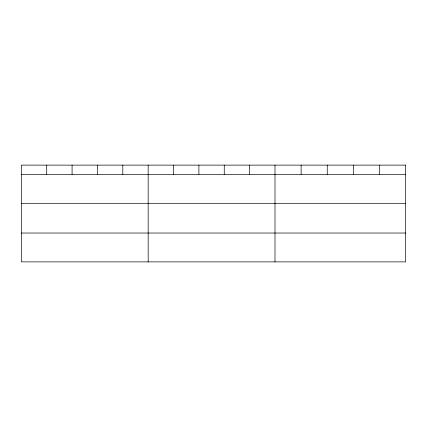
<?xml version="1.0" encoding="UTF-8"?>
<svg xmlns="http://www.w3.org/2000/svg" width="427" height="427" viewBox="0 0 427 427"><rect width="100%" height="100%" fill="white"/><g stroke="black" fill="none" stroke-linecap="round" stroke-linejoin="round"><path stroke-width="0.64" d="M21.35 174.451L405.65 174.451M21.35 203.305L405.65 203.305M21.35 233.035L405.65 233.035M379.518 165.116L379.518 174.451M353.385 165.116L353.385 174.451M327.253 165.116L327.253 174.451M301.12 165.116L301.12 174.451M274.988 165.116L274.988 261.884M249.624 165.116L249.624 174.451M224.26 165.116L224.26 174.451M198.897 165.116L198.897 174.451M173.533 165.116L173.533 174.451M148.169 165.116L148.169 261.884M122.805 165.116L122.805 174.451M97.441 165.116L97.441 174.451M72.078 165.116L72.078 174.451M46.714 165.116L46.714 174.451M405.65 165.116L21.35 165.116L21.35 261.884L405.65 261.884L405.65 165.116"/></g></svg>
